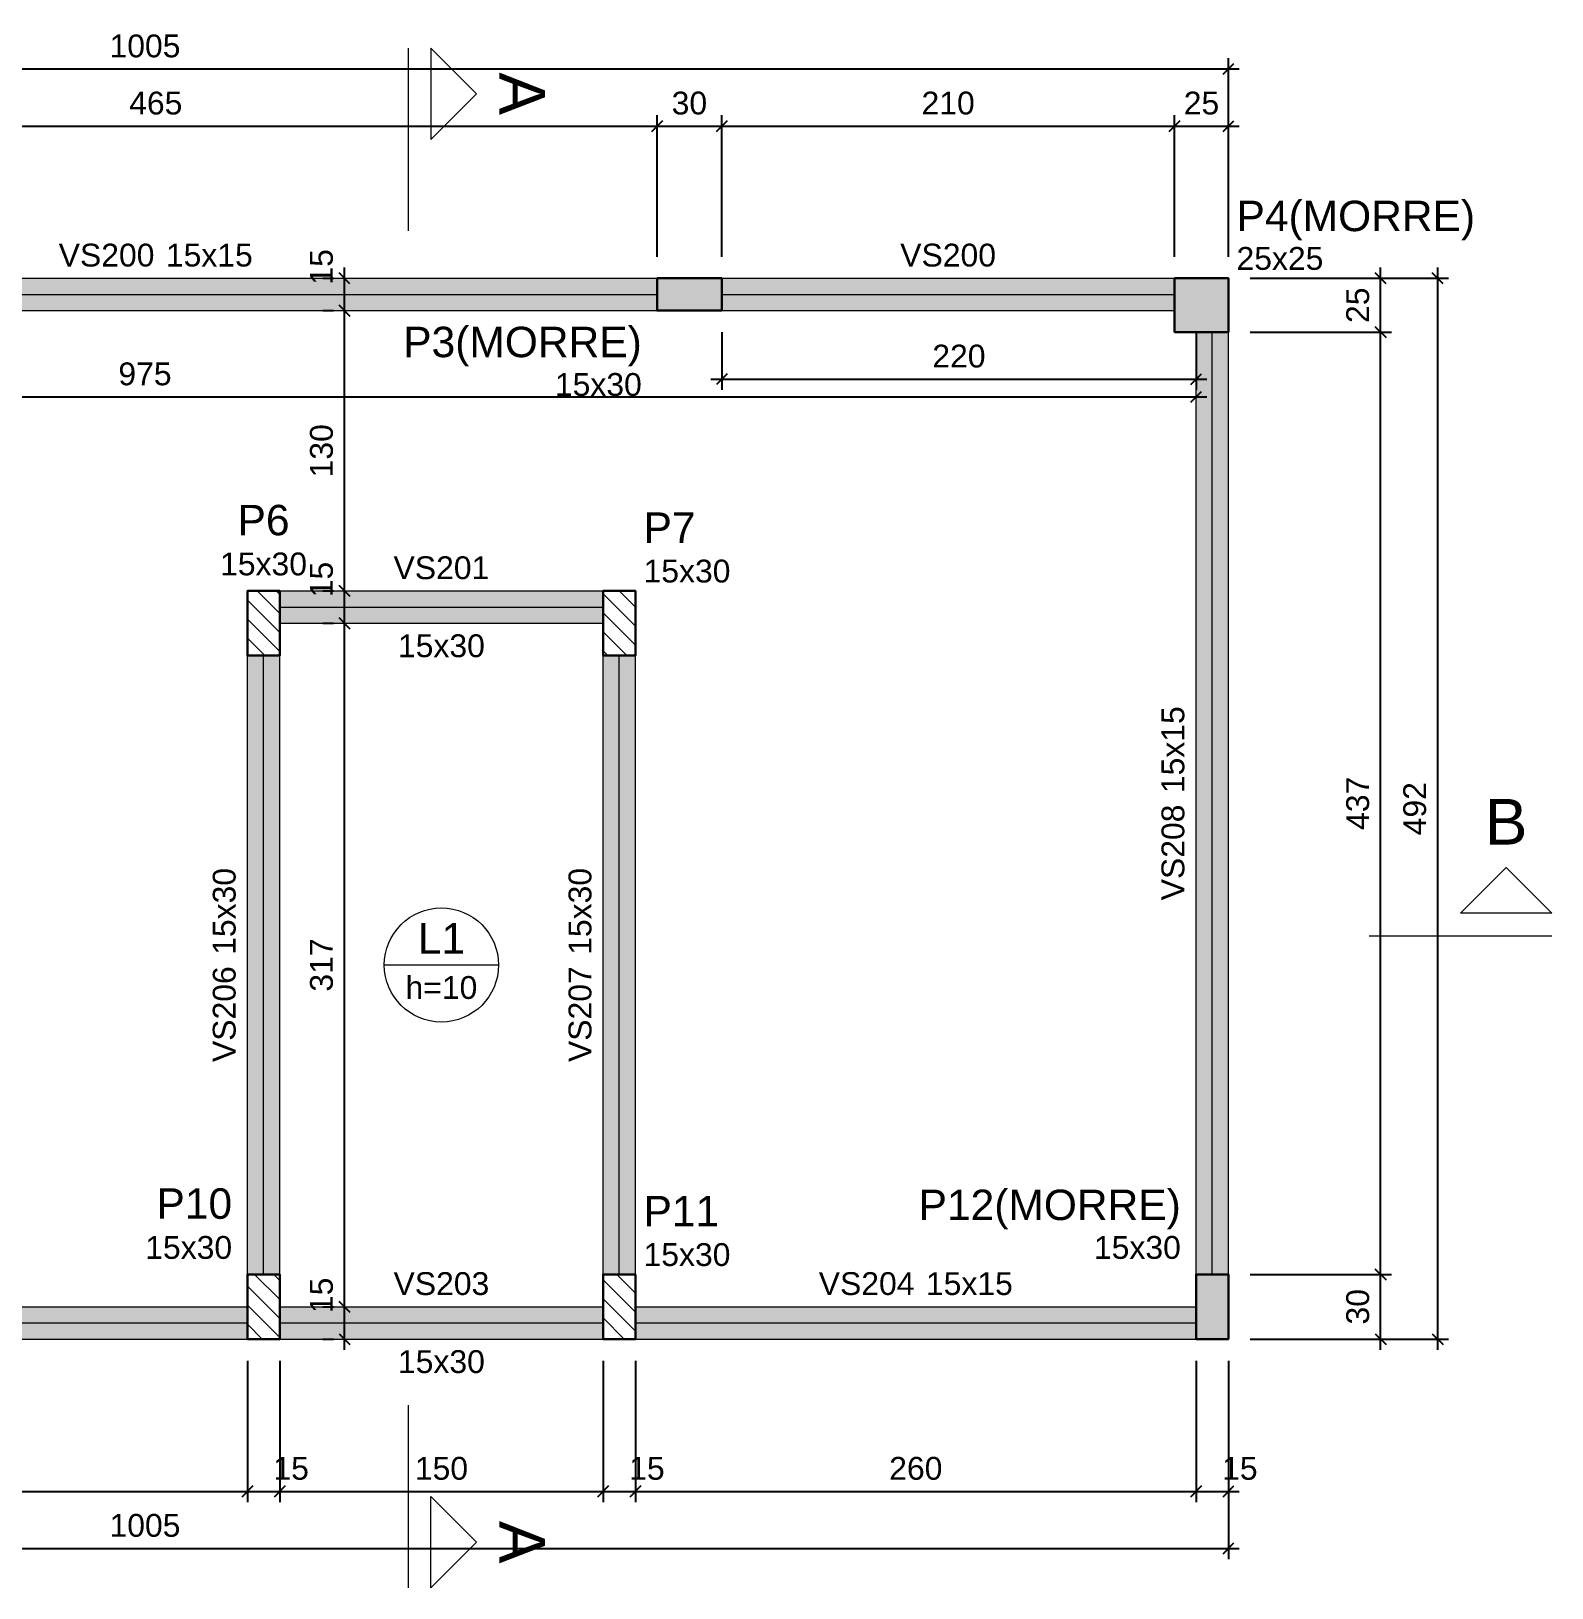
# Model space of a CAD drawing. Header units: inches. Extents: x -52 to 802, y -168 to 85.
# Drawn here: x 33.44 to 47.54, y -59.09 to -44.65 of the extents above; entities that cross this region are included whole.
import ezdxf

# ---------------------------------------------------------------- set-up
doc = ezdxf.new("R2010")
doc.units = ezdxf.units.IN
doc.header["$MEASUREMENT"] = 0
doc.linetypes.add('DOT2', pattern=[3.175, 0, -3.175])
for name, color, linetype, lineweight in [('FO-Cortes', 9, 'Continuous', 5), ('FO-Cotas', 5, 'Continuous', 5), ('FO-Eixos', 5, 'Continuous', 5), ('FO-Hachura pilar que morre', 106, 'Continuous', 5), ('FO-Hachura pilar que passa', 19, 'Continuous', 5), ('FO-Hachura viga', 43, 'Continuous', 5), ('FO-Pilares', 4, 'Continuous', 30), ('FO-Textos das lajes', 3, 'Continuous', 20), ('FO-Textos das vigas', 7, 'Continuous', 5), ('FO-Textos dos pilares', 7, 'Continuous', 5), ('FO-Vigas', 1, 'Continuous', 20)]:
    doc.layers.add(name, color=color, linetype=linetype, lineweight=lineweight)
doc.styles.add('Arial', font='arial.ttf')
doc.styles.get("Standard").update_dxf_attribs({"font": 'arial.ttf'})
doc.dimstyles.new('UM_50.000000', dxfattribs={"dimtxt": 0.18, "dimasz": 0.1, "dimexe": 0.1, "dimexo": 0.2, "dimgap": 0, "dimtad": 1, "dimtih": 1, "dimtoh": 1, "dimdec": 1, "dimlfac": 50, "dimzin": 0, "dimdsep": 46, "dimtxsty": 'Standard', "dimcen": 0.09, "dimdle": 0.1, "dimadec": 1, "dimazin": 2, "dimtfac": 1, "dimtdec": 4, "dimtofl": 0, "dimtmove": 0, "dimatfit": 3, "dimfxl": 1, "dimtolj": 1, "dimarcsym": 0})
pattern_1 = [(135, (24.44374, -56.77773), (-0.0883883, -0.0883883), [])]

# ---------------------------------------------------------------- blocks, each defined once
blk = doc.blocks.new('_Oblique')
at = {"color": 0, "linetype": 'ByBlock', "lineweight": -2}
blk.add_line((-0.5, -0.5), (0.5, 0.5), dxfattribs=at)
blk = doc.blocks.new('*D228')
at = {"layer": 'Defpoints', "color": 0, "transparency": 16777216}
for p in [(39.244, -45.526), (29.944, -46.938), (39.244, -46.938)]:
    blk.add_point(p, dxfattribs=at)
at = {"layer": 'FO-Cotas', "color": 0, "lineweight": -2, "transparency": 16777216}
for p, q in [((29.944, -46.738), (29.944, -45.426)), ((39.244, -46.738), (39.244, -45.426)), ((29.844, -45.526), (39.344, -45.526))]:
    blk.add_line(p, q, dxfattribs=at)
at = {"layer": 'FO-Cotas', "color": 0, "lineweight": -2, "transparency": 16777216, "xscale": 0.1, "yscale": 0.1, "zscale": 0.1, "rotation": 180}
blk.add_blockref('_Oblique', (29.944, -45.526), dxfattribs=at)
at = {"layer": 'FO-Cotas', "color": 0, "lineweight": -2, "transparency": 16777216, "xscale": 0.1, "yscale": 0.1, "zscale": 0.1}
blk.add_blockref('_Oblique', (39.244, -45.526), dxfattribs=at)
at = {"layer": 'FO-Cotas', "transparency": 16777216, "insert": (34.594, -45.314), "char_height": 0.2118, "attachment_point": 5, "rotation": 0.0057, "style": 'Arial'}
blk.add_mtext('\\A1;465', dxfattribs=at)
blk = doc.blocks.new('*D229')
at = {"layer": 'Defpoints', "color": 0, "transparency": 16777216}
for p in [(39.844, -45.526), (39.244, -46.938), (39.844, -46.938)]:
    blk.add_point(p, dxfattribs=at)
at = {"layer": 'FO-Cotas', "color": 0, "lineweight": -2, "transparency": 16777216}
for p, q in [((39.244, -46.738), (39.244, -45.426)), ((39.844, -46.738), (39.844, -45.426)), ((39.144, -45.526), (39.944, -45.526))]:
    blk.add_line(p, q, dxfattribs=at)
at = {"layer": 'FO-Cotas', "color": 0, "lineweight": -2, "transparency": 16777216, "xscale": 0.1, "yscale": 0.1, "zscale": 0.1, "rotation": 180}
blk.add_blockref('_Oblique', (39.244, -45.526), dxfattribs=at)
at = {"layer": 'FO-Cotas', "color": 0, "lineweight": -2, "transparency": 16777216, "xscale": 0.1, "yscale": 0.1, "zscale": 0.1}
blk.add_blockref('_Oblique', (39.844, -45.526), dxfattribs=at)
at = {"layer": 'FO-Cotas', "transparency": 16777216, "insert": (39.544, -45.314), "char_height": 0.2118, "attachment_point": 5, "rotation": 0.0057, "style": 'Arial'}
blk.add_mtext('\\A1;30', dxfattribs=at)
blk = doc.blocks.new('*D230')
at = {"layer": 'Defpoints', "color": 0, "transparency": 16777216}
for p in [(44.044, -45.526), (39.844, -46.938), (44.044, -46.938)]:
    blk.add_point(p, dxfattribs=at)
at = {"layer": 'FO-Cotas', "color": 0, "lineweight": -2, "transparency": 16777216}
for p, q in [((39.844, -46.738), (39.844, -45.426)), ((44.044, -46.738), (44.044, -45.426)), ((39.744, -45.526), (44.144, -45.526))]:
    blk.add_line(p, q, dxfattribs=at)
at = {"layer": 'FO-Cotas', "color": 0, "lineweight": -2, "transparency": 16777216, "xscale": 0.1, "yscale": 0.1, "zscale": 0.1, "rotation": 180}
blk.add_blockref('_Oblique', (39.844, -45.526), dxfattribs=at)
at = {"layer": 'FO-Cotas', "color": 0, "lineweight": -2, "transparency": 16777216, "xscale": 0.1, "yscale": 0.1, "zscale": 0.1}
blk.add_blockref('_Oblique', (44.044, -45.526), dxfattribs=at)
at = {"layer": 'FO-Cotas', "transparency": 16777216, "insert": (41.944, -45.314), "char_height": 0.2118, "attachment_point": 5, "rotation": 0.0057, "style": 'Arial'}
blk.add_mtext('\\A1;210', dxfattribs=at)
blk = doc.blocks.new('*D231')
at = {"layer": 'Defpoints', "color": 0, "transparency": 16777216}
for p in [(44.544, -45.526), (44.044, -46.938), (44.544, -46.938)]:
    blk.add_point(p, dxfattribs=at)
at = {"layer": 'FO-Cotas', "color": 0, "lineweight": -2, "transparency": 16777216}
for p, q in [((44.044, -46.738), (44.044, -45.426)), ((44.544, -46.738), (44.544, -45.426)), ((43.944, -45.526), (44.644, -45.526))]:
    blk.add_line(p, q, dxfattribs=at)
at = {"layer": 'FO-Cotas', "color": 0, "lineweight": -2, "transparency": 16777216, "xscale": 0.1, "yscale": 0.1, "zscale": 0.1, "rotation": 180}
blk.add_blockref('_Oblique', (44.044, -45.526), dxfattribs=at)
at = {"layer": 'FO-Cotas', "color": 0, "lineweight": -2, "transparency": 16777216, "xscale": 0.1, "yscale": 0.1, "zscale": 0.1}
blk.add_blockref('_Oblique', (44.544, -45.526), dxfattribs=at)
at = {"layer": 'FO-Cotas', "transparency": 16777216, "insert": (44.294, -45.314), "char_height": 0.2118, "attachment_point": 5, "rotation": 0.0057, "style": 'Arial'}
blk.add_mtext('\\A1;25', dxfattribs=at)
blk = doc.blocks.new('*D232')
at = {"layer": 'Defpoints', "color": 0, "transparency": 16777216}
for p in [(44.544, -44.996), (24.444, -46.938), (44.544, -46.938)]:
    blk.add_point(p, dxfattribs=at)
at = {"layer": 'FO-Cotas', "color": 0, "lineweight": -2, "transparency": 16777216}
for p, q in [((24.444, -46.738), (24.444, -44.896)), ((44.544, -46.738), (44.544, -44.896)), ((24.344, -44.996), (44.644, -44.996))]:
    blk.add_line(p, q, dxfattribs=at)
at = {"layer": 'FO-Cotas', "color": 0, "lineweight": -2, "transparency": 16777216, "xscale": 0.1, "yscale": 0.1, "zscale": 0.1, "rotation": 180}
blk.add_blockref('_Oblique', (24.444, -44.996), dxfattribs=at)
at = {"layer": 'FO-Cotas', "color": 0, "lineweight": -2, "transparency": 16777216, "xscale": 0.1, "yscale": 0.1, "zscale": 0.1}
blk.add_blockref('_Oblique', (44.544, -44.996), dxfattribs=at)
at = {"layer": 'FO-Cotas', "transparency": 16777216, "insert": (34.494, -44.784), "char_height": 0.2118, "attachment_point": 5, "rotation": 0.0057, "style": 'Arial'}
blk.add_mtext('\\A1;1005', dxfattribs=at)
blk = doc.blocks.new('*D201')
at = {"layer": 'Defpoints', "color": 0, "transparency": 16777216}
for p in [(24.744, -56.778), (35.444, -56.778), (35.444, -58.19)]:
    blk.add_point(p, dxfattribs=at)
at = {"layer": 'FO-Cotas', "color": 0, "lineweight": -2, "transparency": 16777216}
for p, q in [((24.744, -56.978), (24.744, -58.29)), ((35.444, -56.978), (35.444, -58.29)), ((24.644, -58.19), (35.544, -58.19))]:
    blk.add_line(p, q, dxfattribs=at)
at = {"layer": 'FO-Cotas', "color": 0, "lineweight": -2, "transparency": 16777216, "xscale": 0.1, "yscale": 0.1, "zscale": 0.1, "rotation": 180}
blk.add_blockref('_Oblique', (24.744, -58.19), dxfattribs=at)
at = {"layer": 'FO-Cotas', "color": 0, "lineweight": -2, "transparency": 16777216, "xscale": 0.1, "yscale": 0.1, "zscale": 0.1}
blk.add_blockref('_Oblique', (35.444, -58.19), dxfattribs=at)
at = {"layer": 'FO-Cotas', "transparency": 16777216, "insert": (30.094, -57.978), "char_height": 0.2118, "attachment_point": 5, "rotation": 0.0057, "style": 'Arial'}
blk.add_mtext('\\A1;535', dxfattribs=at)
blk = doc.blocks.new('*D202')
at = {"layer": 'Defpoints', "color": 0, "transparency": 16777216}
for p in [(35.444, -56.778), (35.744, -56.778), (35.744, -58.19)]:
    blk.add_point(p, dxfattribs=at)
at = {"layer": 'FO-Cotas', "color": 0, "lineweight": -2, "transparency": 16777216}
for p, q in [((35.444, -56.978), (35.444, -58.29)), ((35.744, -56.978), (35.744, -58.29)), ((35.344, -58.19), (35.844, -58.19))]:
    blk.add_line(p, q, dxfattribs=at)
at = {"layer": 'FO-Cotas', "color": 0, "lineweight": -2, "transparency": 16777216, "xscale": 0.1, "yscale": 0.1, "zscale": 0.1, "rotation": 180}
blk.add_blockref('_Oblique', (35.444, -58.19), dxfattribs=at)
at = {"layer": 'FO-Cotas', "color": 0, "lineweight": -2, "transparency": 16777216, "xscale": 0.1, "yscale": 0.1, "zscale": 0.1}
blk.add_blockref('_Oblique', (35.744, -58.19), dxfattribs=at)
at = {"layer": 'FO-Cotas', "transparency": 16777216, "insert": (35.85, -57.978), "char_height": 0.2118, "attachment_point": 5, "rotation": 0.0057, "style": 'Arial'}
blk.add_mtext('\\A1;15', dxfattribs=at)
blk = doc.blocks.new('*D203')
at = {"layer": 'Defpoints', "color": 0, "transparency": 16777216}
for p in [(35.744, -56.778), (38.744, -56.778), (38.744, -58.19)]:
    blk.add_point(p, dxfattribs=at)
at = {"layer": 'FO-Cotas', "color": 0, "lineweight": -2, "transparency": 16777216}
for p, q in [((35.744, -56.978), (35.744, -58.29)), ((38.744, -56.978), (38.744, -58.29)), ((35.644, -58.19), (38.844, -58.19))]:
    blk.add_line(p, q, dxfattribs=at)
at = {"layer": 'FO-Cotas', "color": 0, "lineweight": -2, "transparency": 16777216, "xscale": 0.1, "yscale": 0.1, "zscale": 0.1, "rotation": 180}
blk.add_blockref('_Oblique', (35.744, -58.19), dxfattribs=at)
at = {"layer": 'FO-Cotas', "color": 0, "lineweight": -2, "transparency": 16777216, "xscale": 0.1, "yscale": 0.1, "zscale": 0.1}
blk.add_blockref('_Oblique', (38.744, -58.19), dxfattribs=at)
at = {"layer": 'FO-Cotas', "transparency": 16777216, "insert": (37.244, -57.978), "char_height": 0.2118, "attachment_point": 5, "rotation": 0.0057, "style": 'Arial'}
blk.add_mtext('\\A1;150', dxfattribs=at)
blk = doc.blocks.new('*D204')
at = {"layer": 'Defpoints', "color": 0, "transparency": 16777216}
for p in [(38.744, -56.778), (39.044, -56.778), (39.044, -58.19)]:
    blk.add_point(p, dxfattribs=at)
at = {"layer": 'FO-Cotas', "color": 0, "lineweight": -2, "transparency": 16777216}
for p, q in [((38.744, -56.978), (38.744, -58.29)), ((39.044, -56.978), (39.044, -58.29)), ((38.644, -58.19), (39.144, -58.19))]:
    blk.add_line(p, q, dxfattribs=at)
at = {"layer": 'FO-Cotas', "color": 0, "lineweight": -2, "transparency": 16777216, "xscale": 0.1, "yscale": 0.1, "zscale": 0.1, "rotation": 180}
blk.add_blockref('_Oblique', (38.744, -58.19), dxfattribs=at)
at = {"layer": 'FO-Cotas', "color": 0, "lineweight": -2, "transparency": 16777216, "xscale": 0.1, "yscale": 0.1, "zscale": 0.1}
blk.add_blockref('_Oblique', (39.044, -58.19), dxfattribs=at)
at = {"layer": 'FO-Cotas', "transparency": 16777216, "insert": (39.15, -57.978), "char_height": 0.2118, "attachment_point": 5, "rotation": 0.0057, "style": 'Arial'}
blk.add_mtext('\\A1;15', dxfattribs=at)
blk = doc.blocks.new('*D205')
at = {"layer": 'Defpoints', "color": 0, "transparency": 16777216}
for p in [(39.044, -56.778), (44.244, -56.778), (44.244, -58.19)]:
    blk.add_point(p, dxfattribs=at)
at = {"layer": 'FO-Cotas', "color": 0, "lineweight": -2, "transparency": 16777216}
for p, q in [((39.044, -56.978), (39.044, -58.29)), ((44.244, -56.978), (44.244, -58.29)), ((38.944, -58.19), (44.344, -58.19))]:
    blk.add_line(p, q, dxfattribs=at)
at = {"layer": 'FO-Cotas', "color": 0, "lineweight": -2, "transparency": 16777216, "xscale": 0.1, "yscale": 0.1, "zscale": 0.1, "rotation": 180}
blk.add_blockref('_Oblique', (39.044, -58.19), dxfattribs=at)
at = {"layer": 'FO-Cotas', "color": 0, "lineweight": -2, "transparency": 16777216, "xscale": 0.1, "yscale": 0.1, "zscale": 0.1}
blk.add_blockref('_Oblique', (44.244, -58.19), dxfattribs=at)
at = {"layer": 'FO-Cotas', "transparency": 16777216, "insert": (41.644, -57.978), "char_height": 0.2118, "attachment_point": 5, "rotation": 0.0057, "style": 'Arial'}
blk.add_mtext('\\A1;260', dxfattribs=at)
blk = doc.blocks.new('*D206')
at = {"layer": 'Defpoints', "color": 0, "transparency": 16777216}
for p in [(44.244, -56.778), (44.544, -56.778), (44.544, -58.19)]:
    blk.add_point(p, dxfattribs=at)
at = {"layer": 'FO-Cotas', "color": 0, "lineweight": -2, "transparency": 16777216}
for p, q in [((44.244, -56.978), (44.244, -58.29)), ((44.544, -56.978), (44.544, -58.29)), ((44.144, -58.19), (44.644, -58.19))]:
    blk.add_line(p, q, dxfattribs=at)
at = {"layer": 'FO-Cotas', "color": 0, "lineweight": -2, "transparency": 16777216, "xscale": 0.1, "yscale": 0.1, "zscale": 0.1, "rotation": 180}
blk.add_blockref('_Oblique', (44.244, -58.19), dxfattribs=at)
at = {"layer": 'FO-Cotas', "color": 0, "lineweight": -2, "transparency": 16777216, "xscale": 0.1, "yscale": 0.1, "zscale": 0.1}
blk.add_blockref('_Oblique', (44.544, -58.19), dxfattribs=at)
at = {"layer": 'FO-Cotas', "transparency": 16777216, "insert": (44.65, -57.978), "char_height": 0.2118, "attachment_point": 5, "rotation": 0.0057, "style": 'Arial'}
blk.add_mtext('\\A1;15', dxfattribs=at)
blk = doc.blocks.new('*D207')
at = {"layer": 'Defpoints', "color": 0, "transparency": 16777216}
for p in [(24.444, -56.778), (44.544, -56.778), (44.544, -58.719)]:
    blk.add_point(p, dxfattribs=at)
at = {"layer": 'FO-Cotas', "color": 0, "lineweight": -2, "transparency": 16777216}
for p, q in [((24.444, -56.978), (24.444, -58.819)), ((44.544, -56.978), (44.544, -58.819)), ((24.344, -58.719), (44.644, -58.719))]:
    blk.add_line(p, q, dxfattribs=at)
at = {"layer": 'FO-Cotas', "color": 0, "lineweight": -2, "transparency": 16777216, "xscale": 0.1, "yscale": 0.1, "zscale": 0.1, "rotation": 180}
blk.add_blockref('_Oblique', (24.444, -58.719), dxfattribs=at)
at = {"layer": 'FO-Cotas', "color": 0, "lineweight": -2, "transparency": 16777216, "xscale": 0.1, "yscale": 0.1, "zscale": 0.1}
blk.add_blockref('_Oblique', (44.544, -58.719), dxfattribs=at)
at = {"layer": 'FO-Cotas', "transparency": 16777216, "insert": (34.494, -58.507), "char_height": 0.2118, "attachment_point": 5, "rotation": 0.0057, "style": 'Arial'}
blk.add_mtext('\\A1;1005', dxfattribs=at)
blk = doc.blocks.new('*D212')
at = {"layer": 'Defpoints', "color": 0, "transparency": 16777216}
for p in [(44.544, -56.178), (45.956, -56.178), (44.544, -56.778)]:
    blk.add_point(p, dxfattribs=at)
at = {"layer": 'FO-Cotas', "color": 0, "lineweight": -2, "transparency": 16777216}
for p, q in [((45.956, -56.878), (45.956, -56.078)), ((44.744, -56.178), (46.056, -56.178)), ((44.744, -56.778), (46.056, -56.778))]:
    blk.add_line(p, q, dxfattribs=at)
at = {"layer": 'FO-Cotas', "color": 0, "lineweight": -2, "transparency": 16777216, "xscale": 0.1, "yscale": 0.1, "zscale": 0.1}
for p, rotation in [((45.956, -56.178), 90), ((45.956, -56.778), 270)]:
    blk.add_blockref('_Oblique', p, dxfattribs=dict(at, rotation=rotation))
at = {"layer": 'FO-Cotas', "transparency": 16777216, "insert": (45.744, -56.478), "char_height": 0.2118, "attachment_point": 5, "rotation": 90, "style": 'Arial'}
blk.add_mtext('\\A1;30', dxfattribs=at)
blk = doc.blocks.new('*D213')
at = {"layer": 'Defpoints', "color": 0, "transparency": 16777216}
for p in [(44.544, -47.438), (45.956, -47.438), (44.544, -56.178)]:
    blk.add_point(p, dxfattribs=at)
at = {"layer": 'FO-Cotas', "color": 0, "lineweight": -2, "transparency": 16777216}
for p, q in [((45.956, -56.278), (45.956, -47.338)), ((44.744, -47.438), (46.056, -47.438)), ((44.744, -56.178), (46.056, -56.178))]:
    blk.add_line(p, q, dxfattribs=at)
at = {"layer": 'FO-Cotas', "color": 0, "lineweight": -2, "transparency": 16777216, "xscale": 0.1, "yscale": 0.1, "zscale": 0.1}
for p, rotation in [((45.956, -47.438), 90), ((45.956, -56.178), 270)]:
    blk.add_blockref('_Oblique', p, dxfattribs=dict(at, rotation=rotation))
at = {"layer": 'FO-Cotas', "transparency": 16777216, "insert": (45.744, -51.808), "char_height": 0.2118, "attachment_point": 5, "rotation": 90, "style": 'Arial'}
blk.add_mtext('\\A1;437', dxfattribs=at)
blk = doc.blocks.new('*D214')
at = {"layer": 'Defpoints', "color": 0, "transparency": 16777216}
for p in [(44.544, -46.938), (45.956, -46.938), (44.544, -47.438)]:
    blk.add_point(p, dxfattribs=at)
at = {"layer": 'FO-Cotas', "color": 0, "lineweight": -2, "transparency": 16777216}
for p, q in [((45.956, -47.538), (45.956, -46.838)), ((44.744, -46.938), (46.056, -46.938)), ((44.744, -47.438), (46.056, -47.438))]:
    blk.add_line(p, q, dxfattribs=at)
at = {"layer": 'FO-Cotas', "color": 0, "lineweight": -2, "transparency": 16777216, "xscale": 0.1, "yscale": 0.1, "zscale": 0.1}
for p, rotation in [((45.956, -46.938), 90), ((45.956, -47.438), 270)]:
    blk.add_blockref('_Oblique', p, dxfattribs=dict(at, rotation=rotation))
at = {"layer": 'FO-Cotas', "transparency": 16777216, "insert": (45.744, -47.188), "char_height": 0.2118, "attachment_point": 5, "rotation": 90, "style": 'Arial'}
blk.add_mtext('\\A1;25', dxfattribs=at)
blk = doc.blocks.new('*D215')
at = {"layer": 'Defpoints', "color": 0, "transparency": 16777216}
for p in [(44.544, -46.938), (46.485, -46.938), (44.544, -56.778)]:
    blk.add_point(p, dxfattribs=at)
at = {"layer": 'FO-Cotas', "color": 0, "lineweight": -2, "transparency": 16777216}
for p, q in [((46.485, -56.878), (46.485, -46.838)), ((44.744, -46.938), (46.585, -46.938)), ((44.744, -56.778), (46.585, -56.778))]:
    blk.add_line(p, q, dxfattribs=at)
at = {"layer": 'FO-Cotas', "color": 0, "lineweight": -2, "transparency": 16777216, "xscale": 0.1, "yscale": 0.1, "zscale": 0.1}
for p, rotation in [((46.485, -46.938), 90), ((46.485, -56.778), 270)]:
    blk.add_blockref('_Oblique', p, dxfattribs=dict(at, rotation=rotation))
at = {"layer": 'FO-Cotas', "transparency": 16777216, "insert": (46.273, -51.858), "char_height": 0.2118, "attachment_point": 5, "rotation": 90, "style": 'Arial'}
blk.add_mtext('\\A1;492', dxfattribs=at)
blk = doc.blocks.new('*D216')
at = {"layer": 'Defpoints', "color": 0, "transparency": 16777216}
for p in [(24.744, -48.038), (44.244, -48.038), (44.244, -48.038)]:
    blk.add_point(p, dxfattribs=at)
at = {"layer": 'FO-Cotas', "color": 0, "lineweight": -2, "transparency": 16777216}
for p, q in [((24.744, -47.838), (24.744, -47.938)), ((44.244, -47.838), (44.244, -47.938)), ((24.644, -48.038), (44.344, -48.038))]:
    blk.add_line(p, q, dxfattribs=at)
at = {"layer": 'FO-Cotas', "color": 0, "lineweight": -2, "transparency": 16777216, "xscale": 0.1, "yscale": 0.1, "zscale": 0.1, "rotation": 180}
blk.add_blockref('_Oblique', (24.744, -48.038), dxfattribs=at)
at = {"layer": 'FO-Cotas', "color": 0, "lineweight": -2, "transparency": 16777216, "xscale": 0.1, "yscale": 0.1, "zscale": 0.1}
blk.add_blockref('_Oblique', (44.244, -48.038), dxfattribs=at)
at = {"layer": 'FO-Cotas', "transparency": 16777216, "insert": (34.494, -47.826), "char_height": 0.2118, "attachment_point": 5, "rotation": 0.0057, "style": 'Arial'}
blk.add_mtext('\\A1;975', dxfattribs=at)
blk = doc.blocks.new('*D218')
at = {"layer": 'Defpoints', "color": 0, "transparency": 16777216}
for p in [(36.344, -56.478), (36.344, -56.478), (36.344, -56.778)]:
    blk.add_point(p, dxfattribs=at)
at = {"layer": 'FO-Cotas', "color": 0, "lineweight": -2, "transparency": 16777216}
for p, q in [((36.344, -56.878), (36.344, -56.378)), ((36.144, -56.478), (36.244, -56.478)), ((36.144, -56.778), (36.244, -56.778))]:
    blk.add_line(p, q, dxfattribs=at)
at = {"layer": 'FO-Cotas', "color": 0, "lineweight": -2, "transparency": 16777216, "xscale": 0.1, "yscale": 0.1, "zscale": 0.1}
for p, rotation in [((36.344, -56.478), 90), ((36.344, -56.778), 270)]:
    blk.add_blockref('_Oblique', p, dxfattribs=dict(at, rotation=rotation))
at = {"layer": 'FO-Cotas', "transparency": 16777216, "insert": (36.132, -56.372), "char_height": 0.2118, "attachment_point": 5, "rotation": 90, "style": 'Arial'}
blk.add_mtext('\\A1;15', dxfattribs=at)
blk = doc.blocks.new('*D219')
at = {"layer": 'Defpoints', "color": 0, "transparency": 16777216}
for p in [(36.344, -50.138), (36.344, -50.138), (36.344, -56.478)]:
    blk.add_point(p, dxfattribs=at)
at = {"layer": 'FO-Cotas', "color": 0, "lineweight": -2, "transparency": 16777216}
for p, q in [((36.344, -56.578), (36.344, -50.038)), ((36.144, -50.138), (36.244, -50.138)), ((36.144, -56.478), (36.244, -56.478))]:
    blk.add_line(p, q, dxfattribs=at)
at = {"layer": 'FO-Cotas', "color": 0, "lineweight": -2, "transparency": 16777216, "xscale": 0.1, "yscale": 0.1, "zscale": 0.1}
for p, rotation in [((36.344, -50.138), 90), ((36.344, -56.478), 270)]:
    blk.add_blockref('_Oblique', p, dxfattribs=dict(at, rotation=rotation))
at = {"layer": 'FO-Cotas', "transparency": 16777216, "insert": (36.132, -53.308), "char_height": 0.2118, "attachment_point": 5, "rotation": 90, "style": 'Arial'}
blk.add_mtext('\\A1;317', dxfattribs=at)
blk = doc.blocks.new('*D220')
at = {"layer": 'Defpoints', "color": 0, "transparency": 16777216}
for p in [(36.344, -49.838), (36.344, -49.838), (36.344, -50.138)]:
    blk.add_point(p, dxfattribs=at)
at = {"layer": 'FO-Cotas', "color": 0, "lineweight": -2, "transparency": 16777216}
for p, q in [((36.344, -50.238), (36.344, -49.738)), ((36.144, -49.838), (36.244, -49.838)), ((36.144, -50.138), (36.244, -50.138))]:
    blk.add_line(p, q, dxfattribs=at)
at = {"layer": 'FO-Cotas', "color": 0, "lineweight": -2, "transparency": 16777216, "xscale": 0.1, "yscale": 0.1, "zscale": 0.1}
for p, rotation in [((36.344, -49.838), 90), ((36.344, -50.138), 270)]:
    blk.add_blockref('_Oblique', p, dxfattribs=dict(at, rotation=rotation))
at = {"layer": 'FO-Cotas', "transparency": 16777216, "insert": (36.132, -49.732), "char_height": 0.2118, "attachment_point": 5, "rotation": 90, "style": 'Arial'}
blk.add_mtext('\\A1;15', dxfattribs=at)
blk = doc.blocks.new('*D221')
at = {"layer": 'Defpoints', "color": 0, "transparency": 16777216}
for p in [(36.344, -47.238), (36.344, -47.238), (36.344, -49.838)]:
    blk.add_point(p, dxfattribs=at)
at = {"layer": 'FO-Cotas', "color": 0, "lineweight": -2, "transparency": 16777216}
for p, q in [((36.344, -49.938), (36.344, -47.138)), ((36.144, -47.238), (36.244, -47.238)), ((36.144, -49.838), (36.244, -49.838))]:
    blk.add_line(p, q, dxfattribs=at)
at = {"layer": 'FO-Cotas', "color": 0, "lineweight": -2, "transparency": 16777216, "xscale": 0.1, "yscale": 0.1, "zscale": 0.1}
for p, rotation in [((36.344, -47.238), 90), ((36.344, -49.838), 270)]:
    blk.add_blockref('_Oblique', p, dxfattribs=dict(at, rotation=rotation))
at = {"layer": 'FO-Cotas', "transparency": 16777216, "insert": (36.132, -48.538), "char_height": 0.2118, "attachment_point": 5, "rotation": 90, "style": 'Arial'}
blk.add_mtext('\\A1;130', dxfattribs=at)
blk = doc.blocks.new('*D222')
at = {"layer": 'Defpoints', "color": 0, "transparency": 16777216}
for p in [(36.344, -46.938), (36.344, -46.938), (36.344, -47.238)]:
    blk.add_point(p, dxfattribs=at)
at = {"layer": 'FO-Cotas', "color": 0, "lineweight": -2, "transparency": 16777216}
for p, q in [((36.344, -47.338), (36.344, -46.838)), ((36.144, -46.938), (36.244, -46.938)), ((36.144, -47.238), (36.244, -47.238))]:
    blk.add_line(p, q, dxfattribs=at)
at = {"layer": 'FO-Cotas', "color": 0, "lineweight": -2, "transparency": 16777216, "xscale": 0.1, "yscale": 0.1, "zscale": 0.1}
for p, rotation in [((36.344, -46.938), 90), ((36.344, -47.238), 270)]:
    blk.add_blockref('_Oblique', p, dxfattribs=dict(at, rotation=rotation))
at = {"layer": 'FO-Cotas', "transparency": 16777216, "insert": (36.132, -46.832), "char_height": 0.2118, "attachment_point": 5, "rotation": 90, "style": 'Arial'}
blk.add_mtext('\\A1;15', dxfattribs=at)
blk = doc.blocks.new('*D224')
at = {"layer": 'Defpoints', "color": 0, "transparency": 16777216}
for p in [(39.844, -47.238), (44.244, -47.238), (44.244, -47.873)]:
    blk.add_point(p, dxfattribs=at)
at = {"layer": 'FO-Cotas', "color": 0, "lineweight": -2, "transparency": 16777216}
for p, q in [((39.844, -47.438), (39.844, -47.973)), ((44.244, -47.438), (44.244, -47.973)), ((39.744, -47.873), (44.344, -47.873))]:
    blk.add_line(p, q, dxfattribs=at)
at = {"layer": 'FO-Cotas', "color": 0, "lineweight": -2, "transparency": 16777216, "xscale": 0.1, "yscale": 0.1, "zscale": 0.1, "rotation": 180}
blk.add_blockref('_Oblique', (39.844, -47.873), dxfattribs=at)
at = {"layer": 'FO-Cotas', "color": 0, "lineweight": -2, "transparency": 16777216, "xscale": 0.1, "yscale": 0.1, "zscale": 0.1}
blk.add_blockref('_Oblique', (44.244, -47.873), dxfattribs=at)
at = {"layer": 'FO-Cotas', "transparency": 16777216, "insert": (42.044, -47.661), "char_height": 0.2118, "attachment_point": 5, "rotation": 0.0057, "style": 'Arial'}
blk.add_mtext('\\A1;220', dxfattribs=at)

msp = doc.modelspace()

# ---------------------------------------------------------------- hatches: boundary and pattern name
at = {"layer": 'FO-Hachura pilar que morre', "linetype": 'Continuous'}
for points in [[(39.2437, -46.9377), (39.2437, -47.0877), (39.2437, -47.2377), (39.5437, -47.2377), (39.8437, -47.2377), (39.8437, -47.0877), (39.8437, -46.9377), (39.5437, -46.9377)], [(44.0437, -46.9377), (44.0437, -47.1877), (44.0437, -47.4377), (44.2937, -47.4377), (44.5437, -47.4377), (44.5437, -47.1877), (44.5437, -46.9377), (44.2937, -46.9377)], [(44.2437, -56.7777), (44.3937, -56.7777), (44.5437, -56.7777), (44.5437, -56.4777), (44.5437, -56.1777), (44.3937, -56.1777), (44.2437, -56.1777), (44.2437, -56.4777)]]:
    msp.add_hatch(color=256, dxfattribs=at).paths.add_polyline_path(points)
at = {"layer": 'FO-Hachura pilar que passa', "linetype": 'Continuous'}
h = msp.add_hatch(dxfattribs=at)
h.set_pattern_fill('ANSI31', color=256, angle=90, style=0)
h.set_pattern_definition(pattern_1)
h.paths.add_polyline_path([(35.7437, -49.8377), (35.5937, -49.8377), (35.4437, -49.8377), (35.4437, -50.1377), (35.4437, -50.4377), (35.5937, -50.4377), (35.7437, -50.4377), (35.7437, -50.1377)])
h = msp.add_hatch(dxfattribs=at)
h.set_pattern_fill('ANSI31', color=256, angle=90, style=0)
h.set_pattern_definition(pattern_1)
h.paths.add_polyline_path([(38.7437, -50.4377), (38.8937, -50.4377), (39.0437, -50.4377), (39.0437, -50.1377), (39.0437, -49.8377), (38.8937, -49.8377), (38.7437, -49.8377), (38.7437, -50.1377)])
h = msp.add_hatch(dxfattribs=at)
h.set_pattern_fill('ANSI31', color=256, angle=90, style=0)
h.set_pattern_definition(pattern_1)
h.paths.add_polyline_path([(35.4437, -56.7777), (35.5937, -56.7777), (35.7437, -56.7777), (35.7437, -56.4777), (35.7437, -56.1777), (35.5937, -56.1777), (35.4437, -56.1777), (35.4437, -56.4777)])
h = msp.add_hatch(dxfattribs=at)
h.set_pattern_fill('ANSI31', color=256, angle=90, style=0)
h.set_pattern_definition(pattern_1)
h.paths.add_polyline_path([(39.0437, -56.1777), (38.8937, -56.1777), (38.7437, -56.1777), (38.7437, -56.4777), (38.7437, -56.7777), (38.8937, -56.7777), (39.0437, -56.7777), (39.0437, -56.4777)])
at = {"layer": 'FO-Hachura viga', "linetype": 'Continuous'}
for points in [[(39.2437, -46.9377), (39.2437, -46.9377), (29.9437, -46.9377), (29.9437, -47.2377), (39.2437, -47.2377), (39.2437, -46.9377)], [(44.0437, -46.9377), (44.0437, -46.9377), (39.8437, -46.9377), (39.8437, -47.2377), (44.0437, -47.2377), (44.0437, -46.9377)], [(44.5437, -47.4377), (44.5437, -47.4377), (44.2437, -47.4377), (44.2437, -56.1777), (44.5437, -56.1777), (44.5437, -47.4377)], [(38.7437, -49.8377), (38.7437, -49.8377), (35.7437, -49.8377), (35.7437, -50.1377), (38.7437, -50.1377), (38.7437, -49.8377)], [(35.7437, -50.4377), (35.7437, -50.4377), (35.4437, -50.4377), (35.4437, -56.1777), (35.7437, -56.1777), (35.7437, -50.4377)], [(39.0437, -50.4377), (39.0437, -50.4377), (38.7437, -50.4377), (38.7437, -56.1777), (39.0437, -56.1777), (39.0437, -50.4377)], [(35.4437, -56.4777), (35.4437, -56.4777), (24.7437, -56.4777), (24.7437, -56.7777), (35.4437, -56.7777), (35.4437, -56.4777)], [(38.7437, -56.4777), (38.7437, -56.4777), (35.7437, -56.4777), (35.7437, -56.7777), (38.7437, -56.7777), (38.7437, -56.4777)], [(44.2437, -56.4777), (44.2437, -56.4777), (39.0437, -56.4777), (39.0437, -56.7777), (44.2437, -56.7777), (44.2437, -56.4777)]]:
    msp.add_hatch(color=256, dxfattribs=at).paths.add_polyline_path(points)

# ---------------------------------------------------------------- linework, layer by layer
at = {"layer": 'FO-Cortes'}
for p, q in [((36.9349, -44.8022), (36.9349, -46.4966)), ((45.8496, -53.0377), (47.544, -53.0377)), ((36.9349, -57.3909), (36.9349, -59.0853))]:
    msp.add_line(p, q, dxfattribs=at)
at = {"layer": 'FO-Cortes', "linetype": 'Continuous'}
for points in [[(37.1467, -44.8022), (37.1467, -45.6494), (37.5703, -45.2258), (37.1467, -44.8022)], [(47.544, -52.8259), (46.6968, -52.8259), (47.1204, -52.4023), (47.544, -52.8259)], [(37.1467, -59.0853), (37.1467, -58.2381), (37.5703, -58.6617), (37.1467, -59.0853)]]:
    msp.add_lwpolyline(points, close=True, dxfattribs=at)
at = {"layer": 'FO-Eixos'}
for p, q in [((29.9437, -47.0877), (39.2437, -47.0877)), ((39.8437, -47.0877), (44.0437, -47.0877)), ((44.3937, -56.1777), (44.3937, -47.4377)), ((35.7437, -49.9877), (38.7437, -49.9877)), ((35.5937, -56.1777), (35.5937, -50.4377)), ((38.8937, -56.1777), (38.8937, -50.4377)), ((24.7437, -56.6277), (35.4437, -56.6277)), ((35.7437, -56.6277), (38.7437, -56.6277)), ((39.0437, -56.6277), (44.2437, -56.6277))]:
    msp.add_line(p, q, dxfattribs=at)
at = {"layer": 'FO-Pilares'}
for points in [[(39.2437, -46.9377), (39.2437, -47.0877), (39.2437, -47.2377), (39.5437, -47.2377), (39.8437, -47.2377), (39.8437, -47.0877), (39.8437, -46.9377), (39.5437, -46.9377), (39.2437, -46.9377)], [(44.0437, -46.9377), (44.0437, -47.1877), (44.0437, -47.4377), (44.2937, -47.4377), (44.5437, -47.4377), (44.5437, -47.1877), (44.5437, -46.9377), (44.2937, -46.9377), (44.0437, -46.9377)], [(35.7437, -49.8377), (35.5937, -49.8377), (35.4437, -49.8377), (35.4437, -50.1377), (35.4437, -50.4377), (35.5937, -50.4377), (35.7437, -50.4377), (35.7437, -50.1377), (35.7437, -49.8377)], [(38.7437, -50.4377), (38.8937, -50.4377), (39.0437, -50.4377), (39.0437, -50.1377), (39.0437, -49.8377), (38.8937, -49.8377), (38.7437, -49.8377), (38.7437, -50.1377), (38.7437, -50.4377)], [(35.4437, -56.7777), (35.5937, -56.7777), (35.7437, -56.7777), (35.7437, -56.4777), (35.7437, -56.1777), (35.5937, -56.1777), (35.4437, -56.1777), (35.4437, -56.4777), (35.4437, -56.7777)], [(39.0437, -56.1777), (38.8937, -56.1777), (38.7437, -56.1777), (38.7437, -56.4777), (38.7437, -56.7777), (38.8937, -56.7777), (39.0437, -56.7777), (39.0437, -56.4777), (39.0437, -56.1777)], [(44.2437, -56.7777), (44.3937, -56.7777), (44.5437, -56.7777), (44.5437, -56.4777), (44.5437, -56.1777), (44.3937, -56.1777), (44.2437, -56.1777), (44.2437, -56.4777), (44.2437, -56.7777)]]:
    msp.add_lwpolyline(points, close=True, dxfattribs=at)
at = {"layer": 'FO-Textos das lajes'}
msp.add_line((36.7142, -53.3077), (37.7732, -53.3077), dxfattribs=at)
msp.add_circle((37.2437, -53.3077), 0.5295, dxfattribs=at)
at = {"layer": 'FO-Vigas'}
for p, q in [((29.9437, -46.9377), (39.2437, -46.9377)), ((39.8437, -46.9377), (44.0437, -46.9377)), ((29.9437, -47.2377), (39.2437, -47.2377)), ((39.8437, -47.2377), (44.0437, -47.2377)), ((44.2437, -56.1777), (44.2437, -47.4377)), ((44.5437, -56.1777), (44.5437, -47.4377)), ((35.7437, -49.8377), (38.7437, -49.8377)), ((35.7437, -50.1377), (38.7437, -50.1377)), ((35.4437, -56.1777), (35.4437, -50.4377)), ((35.7437, -56.1777), (35.7437, -50.4377)), ((38.7437, -56.1777), (38.7437, -50.4377)), ((39.0437, -56.1777), (39.0437, -50.4377)), ((24.7437, -56.4777), (35.4437, -56.4777)), ((35.7437, -56.4777), (38.7437, -56.4777)), ((39.0437, -56.4777), (44.2437, -56.4777)), ((24.7437, -56.7777), (35.4437, -56.7777)), ((35.7437, -56.7777), (38.7437, -56.7777)), ((39.0437, -56.7777), (44.2437, -56.7777))]:
    msp.add_line(p, q, dxfattribs=at)

# ---------------------------------------------------------------- texts
at = {"layer": 'FO-Cortes', "linetype": 'DOT2', "ltscale": 0.05, "char_height": 0.4236, "width": 0.793288, "attachment_point": 8, "rotation": 270, "line_spacing_factor": 0.798, "style": 'Arial'}
for insert in [(37.7821, -45.2258), (37.7821, -58.6617)]:
    msp.add_mtext('A', dxfattribs=dict(at, insert=insert))
at = {"layer": 'FO-Cortes', "linetype": 'DOT2', "ltscale": 0.05, "insert": (47.1204, -52.1905), "char_height": 0.4236, "width": 0.793288, "attachment_point": 8, "line_spacing_factor": 0.798, "style": 'Arial'}
msp.add_mtext('B', dxfattribs=at)
at = {"layer": 'FO-Textos das lajes', "attachment_point": 8, "line_spacing_factor": 0.798, "style": 'Arial'}
for s, insert, char_height, width in [('L1', (37.2437, -53.2018), 0.2824, 0.882424), ('h=10', (37.2437, -53.6254), 0.2118, 1.344518)]:
    msp.add_mtext(s, dxfattribs=dict(at, insert=insert, char_height=char_height, width=width))
at = {"layer": 'FO-Textos das vigas', "linetype": 'Continuous', "char_height": 0.2118, "line_spacing_factor": 0.798, "style": 'Arial'}
for s, insert, width, attachment_point in [('VS200', (34.582, -46.8318), 1.79269, 9), ('15x15', (34.6879, -46.8318), 1.620988, 7), ('VS200', (41.9437, -46.8318), 1.79269, 8), ('VS201', (37.2437, -49.7318), 1.79269, 8), ('15x30', (37.2437, -50.4554), 1.620988, 8), ('VS203', (37.2437, -56.3718), 1.79269, 8), ('VS204', (41.632, -56.3718), 1.79269, 9), ('15x15', (41.7379, -56.3718), 1.620988, 7), ('15x30', (37.2437, -57.0954), 1.620988, 8)]:
    msp.add_mtext(s, dxfattribs=dict(at, insert=insert, width=width, attachment_point=attachment_point))
at = {"layer": 'FO-Textos das vigas', "linetype": 'Continuous', "char_height": 0.2118, "rotation": 90, "line_spacing_factor": 0.798, "style": 'Arial'}
for s, insert, width, attachment_point in [('15x15', (44.1378, -51.7136), 1.620988, 7), ('VS208', (44.1378, -51.8195), 1.79269, 9), ('15x30', (35.3378, -53.2136), 1.620988, 7), ('15x30', (38.6378, -53.2136), 1.620988, 7), ('VS206', (35.3378, -53.3195), 1.79269, 9), ('VS207', (38.6378, -53.3195), 1.79269, 9)]:
    msp.add_mtext(s, dxfattribs=dict(at, insert=insert, width=width, attachment_point=attachment_point))
at = {"layer": 'FO-Textos dos pilares', "linetype": 'Continuous', "line_spacing_factor": 0.798, "style": 'Arial'}
for s, insert, char_height, width, attachment_point in [('P4(MORRE)', (44.6187, -46.5857), 0.2824, 4.450823, 7), ('25x25', (44.6187, -46.8627), 0.2118, 1.620988, 7), ('P3(MORRE)', (39.1027, -47.7547), 0.2824, 4.450823, 9), ('15x30', (39.1025, -48.032), 0.2118, 1.620988, 9), ('P6', (35.5937, -49.3259), 0.2824, 0.97144, 8), ('P7', (39.1187, -49.3921), 0.2824, 0.97144, 7), ('15x30', (35.5937, -49.6965), 0.2118, 1.620988, 8), ('15x30', (39.1187, -49.7627), 0.2118, 1.620988, 7), ('P10', (35.3025, -55.6659), 0.2824, 0.97144, 9), ('P12(MORRE)', (44.1027, -55.7587), 0.2824, 4.892035, 9), ('P11', (39.1187, -55.7321), 0.2824, 1.412653, 7), ('15x30', (35.3025, -56.0365), 0.2118, 1.620988, 9), ('15x30', (44.1025, -56.0365), 0.2118, 1.620988, 9), ('15x30', (39.1187, -56.1027), 0.2118, 1.620988, 7)]:
    msp.add_mtext(s, dxfattribs=dict(at, insert=insert, char_height=char_height, width=width, attachment_point=attachment_point))

# ---------------------------------------------------------------- dimensions: what is measured, and where the dimension line sits
at = {"layer": 'FO-Cotas'}
for base, p1, p2, picture, middle in [((44.5437, -44.9962), (24.4437, -46.9377), (44.5437, -46.9377), '*D232', (34.4937, -44.7844)), ((39.2437, -45.5257), (29.9437, -46.9377), (39.2437, -46.9377), '*D228', (34.5937, -45.3139)), ((39.8437, -45.5257), (39.2437, -46.9377), (39.8437, -46.9377), '*D229', (39.5437, -45.3139)), ((44.0437, -45.5257), (39.8437, -46.9377), (44.0437, -46.9377), '*D230', (41.9437, -45.3139)), ((44.5437, -45.5257), (44.0437, -46.9377), (44.5437, -46.9377), '*D231', (44.2937, -45.3139)), ((44.2437, -47.8731), (39.8437, -47.2377), (44.2437, -47.2377), '*D224', (42.0437, -47.6613)), ((44.2437, -48.0377), (24.7437, -48.0377), (44.2437, -48.0377), '*D216', (34.4937, -47.8259)), ((44.5437, -58.7192), (24.4437, -56.7777), (44.5437, -56.7777), '*D207', (34.4937, -58.5074)), ((35.4437, -58.1897), (24.7437, -56.7777), (35.4437, -56.7777), '*D201', (30.0937, -57.9779)), ((35.7437, -58.1897), (35.4437, -56.7777), (35.7437, -56.7777), '*D202', (35.8496, -57.9779)), ((38.7437, -58.1897), (35.7437, -56.7777), (38.7437, -56.7777), '*D203', (37.2437, -57.9779)), ((39.0437, -58.1897), (38.7437, -56.7777), (39.0437, -56.7777), '*D204', (39.1496, -57.9779)), ((44.2437, -58.1897), (39.0437, -56.7777), (44.2437, -56.7777), '*D205', (41.6437, -57.9779)), ((44.5437, -58.1897), (44.2437, -56.7777), (44.5437, -56.7777), '*D206', (44.6496, -57.9779))]:
    dim = msp.add_linear_dim(base=base, p1=p1, p2=p2, dimstyle='UM_50.000000', override={"dimtxt": 0.2118, "dimasz": 0.1, "dimexe": 0.1, "dimexo": 0.2, "dimtad": 1, "dimtih": 0, "dimtoh": 0, "dimdec": 1, "dimlfac": 50, "dimzin": 8, "dimtxsty": 'Arial', "dimblk": 'Oblique', "dimblk1": 'Oblique', "dimblk2": 'Oblique', "dimsah": 1, "dimdle": 0.1, "dimse1": 0, "dimse2": 0, "dimclrt": 256, "dimadec": 1, "dimazin": 3, "dimtmove": 2, "dimldrblk": 'Oblique'}, dxfattribs=at)
    dim.commit()
    dim.dimension.update_dxf_attribs({"geometry": picture, "text_midpoint": middle, "dimtype": 160, "text_rotation": 0.00573})
for base, p1, p2, picture, middle in [((36.3437, -46.9377), (36.3437, -47.2377), (36.3437, -46.9377), '*D222', (36.1319, -46.8318)), ((45.9557, -46.9377), (44.5437, -47.4377), (44.5437, -46.9377), '*D214', (45.7439, -47.1877)), ((46.4852, -46.9377), (44.5437, -56.7777), (44.5437, -46.9377), '*D215', (46.2734, -51.8577)), ((36.3437, -47.2377), (36.3437, -49.8377), (36.3437, -47.2377), '*D221', (36.1319, -48.5377)), ((45.9557, -47.4377), (44.5437, -56.1777), (44.5437, -47.4377), '*D213', (45.7439, -51.8077)), ((36.3437, -49.8377), (36.3437, -50.1377), (36.3437, -49.8377), '*D220', (36.1319, -49.7318)), ((36.3437, -50.1377), (36.3437, -56.4777), (36.3437, -50.1377), '*D219', (36.1319, -53.3077)), ((45.9557, -56.1777), (44.5437, -56.7777), (44.5437, -56.1777), '*D212', (45.7439, -56.4777)), ((36.3437, -56.4777), (36.3437, -56.7777), (36.3437, -56.4777), '*D218', (36.1319, -56.3718))]:
    dim = msp.add_linear_dim(base=base, p1=p1, p2=p2, angle=90, dimstyle='UM_50.000000', override={"dimtxt": 0.2118, "dimasz": 0.1, "dimexe": 0.1, "dimexo": 0.2, "dimtad": 1, "dimtih": 0, "dimtoh": 0, "dimdec": 1, "dimlfac": 50, "dimzin": 8, "dimtxsty": 'Arial', "dimblk": 'Oblique', "dimblk1": 'Oblique', "dimblk2": 'Oblique', "dimsah": 1, "dimdle": 0.1, "dimse1": 0, "dimse2": 0, "dimclrt": 256, "dimadec": 1, "dimazin": 3, "dimtmove": 2, "dimldrblk": 'Oblique'}, dxfattribs=at)
    dim.commit()
    dim.dimension.update_dxf_attribs({"geometry": picture, "text_midpoint": middle, "dimtype": 160, "text_rotation": 90})

doc.saveas('drawing.dxf')
